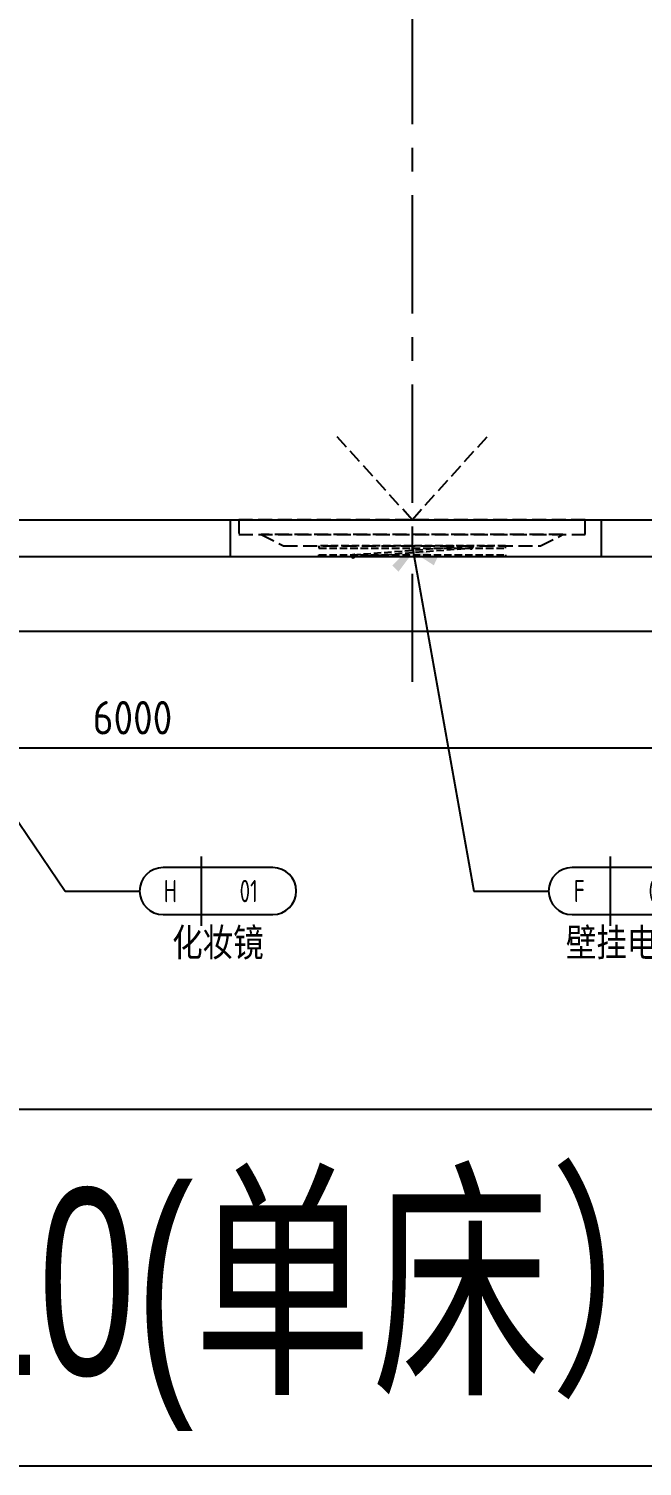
# Model space of a CAD drawing. Extents: x 220391 to 385981, y 332279 to 483868.
# Drawn here: x 226422 to 228067, y 443877 to 447735 of the extents above; entities that cross this region are included whole.
import ezdxf
from ezdxf.enums import TextEntityAlignment as Align

# ---------------------------------------------------------------- set-up
doc = ezdxf.new("R2010")
doc.units = 0
doc.header["$MEASUREMENT"] = 0
doc.linetypes.add('CENTER', pattern=[50.8, 31.75, -6.35, 6.35, -6.35])
doc.linetypes.add('DOM-虚线', pattern=[0.35, 0.25, -0.1])
for name, color, linetype in [('0-索引文字', 50, 'Continuous'), ('EL-造型看线-特细(0.07)-DOM', 8, 'Continuous'), ('F-固定家具(0.25)-DOM', 2, 'Continuous'), ('SH-文字', 50, 'Continuous')]:
    doc.layers.add(name, color=color, linetype=linetype)
doc.styles.add('DOM-romans.shx', font='dim.shx')
doc.styles.add('MtXpl_', font='')
doc.styles.add('st', font='', dxfattribs={"width": 0.7})
doc.styles.get('MtXpl_').set_extended_font_data('YouYuan')
doc.styles.get('st').set_extended_font_data('SimSun')
doc.dimstyles.new('DOM_DIM_1 80', dxfattribs={"dimscale": 60, "dimtxt": 1.5, "dimasz": 0.8, "dimexe": 2, "dimexo": 1.5, "dimgap": 0.6, "dimtad": 1, "dimdec": 0, "dimrnd": 5, "dimzin": 12, "dimdsep": 46, "dimtxsty": 'DOM-romans.shx', "dimblk": 'DOM_Dimension_Tick', "dimcen": 0.125, "dimclrd": 44, "dimclre": 44, "dimclrt": 50, "dimadec": 0, "dimazin": 0, "dimtfac": 1, "dimtdec": 0, "dimtix": 1, "dimtmove": 2, "dimatfit": 3, "dimldrblk": 'DOM_Leader_Arrow', "dimfxl": 0, "dimtvp": 1, "dimtolj": 1, "dimtzin": 0, "dimarcsym": 0})

# ---------------------------------------------------------------- blocks, each defined once
blk = doc.blocks.new('ehrhhh')
at = {"color": 0}
blk.add_line((292356.6, 467829.6), (315961.1, 467829.6), dxfattribs=at)
blk.add_lwpolyline([(292356.6, 474869.8), (315961.1, 474869.8), (315961.1, 466871.5), (292356.6, 466871.5)], close=True, dxfattribs=at)
blk = doc.blocks.new('dfsgdgfaag')
at = {"layer": 'EL-造型看线-特细(0.07)-DOM', "color": 250, "linetype": 'DOM-虚线', "ltscale": 80}
for p, q in [((-158.7, -6), (158.2, -30)), ((-158.2, 0), (158.7, -24))]:
    blk.add_line(p, q, dxfattribs=at)
for points in [[(-250, -6), (250, -6), (250, 0), (-250, 0)], [(250, -30), (-250, -30), (-250, -24), (250, -24)]]:
    blk.add_lwpolyline(points, close=True, dxfattribs=at)
for centre, radius in [((-158.4, -3), 5), ((-158.4, -3), 3), ((158.4, -27), 5), ((158.4, -27), 3)]:
    blk.add_circle(centre, radius, dxfattribs=at)
blk = doc.blocks.new('A$Cb127100c')
at = {"layer": 'F-固定家具(0.25)-DOM', "color": 8, "linetype": 'DOM-虚线', "ltscale": 150}
for q in [(-204.8, 226.9), (204.8, 226.9)]:
    blk.add_line((0, 0), q, dxfattribs=at)
for points in [[(-464.5, 0), (464.5, 0), (464.5, -40), (-464.5, -40)], [(-404.5, -40), (404.5, -40), (344.5, -70), (-344.5, -70)]]:
    blk.add_lwpolyline(points, close=True, dxfattribs=at)
at = {"layer": 'EL-造型看线-特细(0.07)-DOM', "color": 250, "rotation": 180}
blk.add_blockref('dfsgdgfaag', (0, -100), dxfattribs=at)
blk = doc.blocks.new('DOM_Dimension_Tick')
at = {"color": 0, "linetype": 'ByBlock'}
for p, q in [((-1.091, 0), (0, 0)), ((0, 0), (1.091, 0))]:
    blk.add_line(p, q, dxfattribs=at)
at = {"color": 0, "linetype": 'Continuous', "const_width": 0.608}
blk.add_lwpolyline([(-0.61, -0.61), (0.61, 0.61)], dxfattribs=at)
blk = doc.blocks.new('*D856')
at = {"color": 44, "lineweight": -2, "transparency": 16777216}
for p, q in [((223699.1, 446104.4), (223699.1, 445684.4)), ((229701.4, 446104.4), (229701.4, 445684.4)), ((223747.1, 445804.4), (229653.4, 445804.4))]:
    blk.add_line(p, q, dxfattribs=at)
at = {"layer": 'Defpoints', "color": 0, "transparency": 16777216}
for p in [(223699.1, 446543.5), (229701.4, 446497.5), (229701.4, 445804.4)]:
    blk.add_point(p, dxfattribs=at)
at = {"color": 44, "lineweight": -2, "transparency": 16777216, "xscale": 48, "yscale": 48, "zscale": 48, "rotation": 180}
blk.add_blockref('DOM_Dimension_Tick', (223699.1, 445804.4), dxfattribs=at)
at = {"color": 44, "lineweight": -2, "transparency": 16777216, "xscale": 48, "yscale": 48, "zscale": 48}
blk.add_blockref('DOM_Dimension_Tick', (229701.4, 445804.4), dxfattribs=at)
at = {"color": 50, "transparency": 16777216, "insert": (226700.2, 445885.4), "char_height": 90, "attachment_point": 5, "style": 'DOM-romans.shx'}
blk.add_mtext('\\A1;6000', dxfattribs=at)
blk = doc.blocks.new('DOM_Leader_Arrow')
at = {"color": 0, "linetype": 'ByBlock'}
blk.add_line((0, 0), (-1.5, 0), dxfattribs=at)
for points in [[(-1.288, 1.003), (-0.895, 1.278), (-0.36, 0), (0, 0)], [(-1.288, -1.003), (-0.895, -1.278), (-0.36, 0), (0, 0)]]:
    blk.add_solid(points, dxfattribs=at)
blk = doc.blocks.new('DOM-立面家具标注符号-002')
blk.add_line((0, 3.1), (0, -3.1))
at = {"color": 150}
blk.add_lwpolyline([(-3.4, 2.1, 1), (-3.4, -2.1), (6.4, -2.1, 1), (6.4, 2.1)], format="xyb", close=True, dxfattribs=at)
at = {"style": 'st', "width": 0.8, "flags": 4}
blk.add_attdef('ITEM6', text='', height=2.5, dxfattribs=at).set_placement((-6, 0), align=Align.MIDDLE_RIGHT)
at = {"style": 'DOM-romans.shx', "width": 0.8}
for tag, flags, p in [('NUM1', 12, (-2.75, 0)), ('NUM2', 4, (4.25, 0)), ('NUM4', 4, (1.5, -4.6)), ('NUM5', 4, (1.5, -7.6))]:
    blk.add_attdef(tag, text='', height=2, dxfattribs=dict(at, flags=flags)).set_placement(p, align=Align.MIDDLE)
at = {"style": 'st', "width": 0.8, "flags": 4}
blk.add_attdef('NUM3', text='', height=2.5, dxfattribs=at).set_placement((9, 0), align=Align.MIDDLE_LEFT)
blk.add_attdef('NUM7', text='', height=2.5, dxfattribs=at).set_placement((1.5, -10.85), align=Align.MIDDLE_CENTER)

msp = doc.modelspace()

# ---------------------------------------------------------------- linework, layer by layer
at = {"color": 8, "linetype": 'CENTER', "ltscale": 10}
msp.add_line((227450, 450335.7, 0), (227450, 445981.7, 0), dxfattribs=at)
at = {"color": 1}
for p, q in [((226962, 446417, 0), (226962, 446317, 0)), ((227957.1, 446417, 0), (227957.1, 446317, 0))]:
    msp.add_line(p, q, dxfattribs=at)
at = {"color": 4}
for points in [[(229901.4, 447394.3), (229901.4, 446117), (223509.1, 446117), (223509.1, 446967.3)], [(229701.4, 447394.3), (229701.4, 446317), (223699.1, 446317), (223699.1, 446967.3)]]:
    msp.add_lwpolyline(points, dxfattribs=at)
at = {"color": 1}
msp.add_lwpolyline([(225900, 446417), (229701.4, 446417), (229701.4, 446317), (225900, 446317)], close=True, dxfattribs=at)

# ---------------------------------------------------------------- block references
at = {"color": 4}
msp.add_blockref('ehrhhh', (-71965.3, -22995), dxfattribs=at)
msp.add_blockref('ehrhhh', (-71965.3, -22995), dxfattribs=at)
at = {"color": 1, "xscale": -1}
msp.add_blockref('A$Cb127100c', (227450, 446417, 0), dxfattribs=at)
at = {"layer": '0-索引文字'}
ref = msp.add_blockref('DOM-立面家具标注符号-002', (226884.2, 445420.3), dxfattribs=dict(at, xscale=30, yscale=30, zscale=30))
ref.add_attrib('NUM1', 'H', dxfattribs={"layer": '0', "height": 60, "style": 'DOM-romans.shx', "width": 0.8}).set_placement((226801.7, 445420.3), align=Align.MIDDLE)
ref.add_attrib('NUM2', '01', dxfattribs={"layer": '0', "height": 60, "style": 'DOM-romans.shx', "width": 0.8}).set_placement((227011.7, 445420.3), align=Align.MIDDLE)
ref.add_attrib('NUM7', '化妆镜', dxfattribs={"layer": '0', "height": 75, "style": 'st', "width": 0.8}).set_placement((226929.2, 445282.3), align=Align.MIDDLE_CENTER)
ref = msp.add_blockref('DOM-立面家具标注符号-002', (227980.9, 445420.3), dxfattribs=dict(at, xscale=30, yscale=30, zscale=30))
ref.add_attrib('NUM1', 'F', dxfattribs={"layer": '0', "height": 60, "style": 'DOM-romans.shx', "width": 0.8}).set_placement((227898.4, 445420.3), align=Align.MIDDLE)
ref.add_attrib('NUM2', '01', dxfattribs={"layer": '0', "height": 60, "style": 'DOM-romans.shx', "width": 0.8}).set_placement((228108.4, 445420.3), align=Align.MIDDLE)
ref.add_attrib('NUM7', '壁挂电视', dxfattribs={"layer": '0', "height": 75, "style": 'st', "width": 0.8}).set_placement((228025.9, 445282.3), align=Align.MIDDLE_CENTER)

# ---------------------------------------------------------------- texts
at = {"layer": 'SH-文字', "color": 50, "style": 'MtXpl_', "width": 0.7}
msp.add_text('标准房型10(单床）', height=500, dxfattribs=at).set_placement((224278.1, 444121.8))

# ---------------------------------------------------------------- dimensions: what is measured, and where the dimension line sits
at = {"color": 4}
dim = msp.add_linear_dim(base=(229701.4, 445804.4), p1=(223699.1, 446543.5), p2=(229701.4, 446497.5), angle=180, dimstyle='DOM_DIM_1 80', dxfattribs=at)
dim.commit()
dim.dimension.update_dxf_attribs({"geometry": '*D856', "text_midpoint": (226700.2, 445885.4)})

# ---------------------------------------------------------------- leaders
for points in [[(225761.2, 446539.8), (226519.2, 445420.3), (226719.2, 445420.3)], [(227450, 446347), (227615.9, 445420.3), (227815.9, 445420.3)]]:
    msp.add_leader(points, dimstyle='DOM_DIM_1 80', override={"dimgap": 0.6, "dimtad": 0}, dxfattribs=at)

doc.saveas('drawing.dxf')
